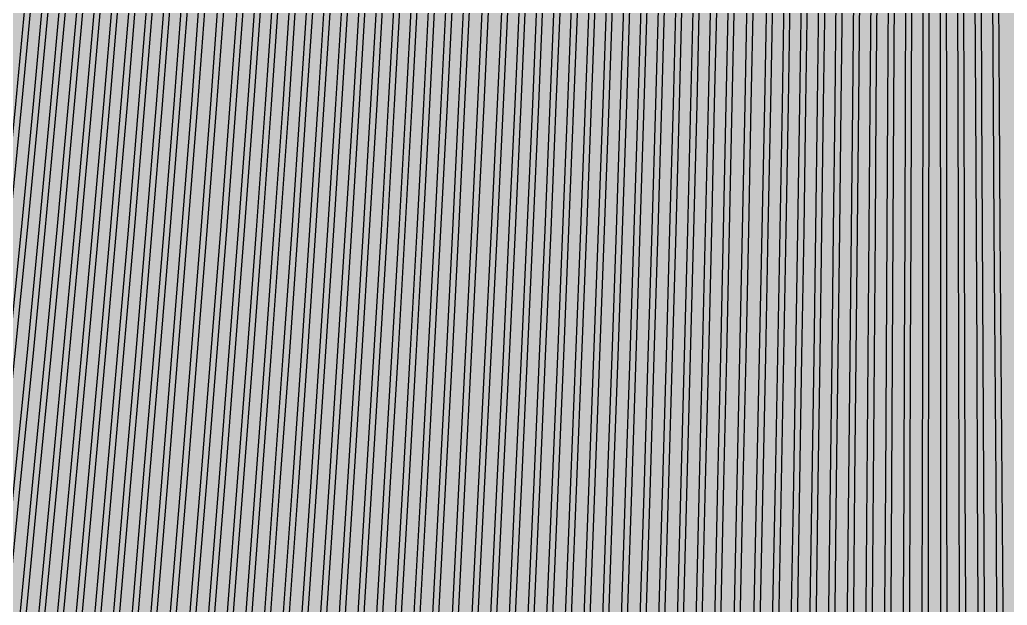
# Model space of a CAD drawing. Header units: metres. Extents: x -7231 to 10969, y -37556 to 1873.
# Drawn here: x 1346.5 to 1691.5, y -1810.8 to -1606.2 of the extents above; entities that cross this region are included whole.
import ezdxf

# ---------------------------------------------------------------- set-up
doc = ezdxf.new("R2010")
doc.units = ezdxf.units.M
doc.layers.add('Metal1', color=4, linetype='CONTINUOUS')
doc.layers.add('Polyimide', color=7, linetype='CONTINUOUS')

msp = doc.modelspace()

# ---------------------------------------------------------------- hatches: boundary and pattern name
at = {"layer": 'Polyimide'}
msp.add_hatch(color=7, dxfattribs=at).paths.add_polyline_path([(4065.69, -468), (4066.67, -501.99), (4068.51, -535.99), (4071.41, -569.99), (4075.54, -603.99), (4081.04, -637.99), (4088.01, -671.99), (4096.52, -705.98), (4106.62, -739.98), (4118.33, -773.98), (4131.63, -807.98), (4146.49, -841.98), (4162.87, -875.98), (4180.68, -909.97), (4199.83, -943.97), (4220.22, -977.97), (4241.73, -1011.97), (4264.21, -1045.97), (4287.52, -1079.96), (4311.51, -1113.96), (4336.01, -1147.96), (4360.86, -1181.96), (4385.88, -1215.96), (4410.89, -1249.96), (4435.74, -1283.95), (4460.24, -1317.95), (4484.23, -1351.95), (4507.54, -1385.95), (4530.02, -1419.95), (4551.53, -1453.94), (4571.92, -1487.94), (4591.07, -1521.94), (4608.88, -1555.94), (4625.26, -1589.94), (4640.12, -1623.94), (4653.42, -1657.93), (4665.13, -1691.93), (4675.23, -1725.93), (4683.74, -1759.93), (4690.71, -1793.93), (4696.21, -1827.93), (4700.34, -1861.92), (4703.24, -1895.92), (4705.08, -1929.92), (4706.06, -1963.92), (4706.44, -1997.92), (4706.5, -2031.91), (4706.5, -4793.02), (4709.95, -4838.39), (4720.22, -4882.71), (4737.08, -4924.98), (4760.13, -4964.2), (4788.85, -4999.49), (4822.58, -5030.03), (4860.53, -5055.12), (4901.85, -5074.18), (4901.85, -5074.18), (4970.68, -5105.23), (5034.7, -5145.26), (5092.76, -5193.54), (5143.8, -5249.19), (5186.89, -5311.2), (5221.24, -5378.44), (5246.23, -5449.69), (5261.41, -5523.66), (5266.5, -5599), (5261.41, -5674.34), (5246.23, -5748.31), (5221.24, -5819.56), (5186.89, -5886.8), (5143.8, -5948.81), (5092.76, -6004.46), (5034.7, -6052.74), (4970.68, -6092.77), (4901.85, -6123.82), (4860.53, -6142.88), (4822.58, -6167.97), (4788.85, -6198.51), (4760.13, -6233.8), (4737.08, -6273.02), (4720.22, -6315.29), (4709.95, -6359.61), (4706.5, -6404.98), (4706.5, -9221.52), (4709.95, -9266.88), (4720.22, -9311.21), (4737.08, -9353.47), (4760.13, -9392.7), (4788.85, -9427.98), (4822.58, -9458.52), (4860.53, -9483.61), (4901.85, -9502.67), (4970.68, -9533.72), (5034.7, -9573.75), (5092.76, -9622.03), (5143.8, -9677.68), (5186.89, -9739.69), (5221.24, -9806.94), (5246.23, -9878.19), (5261.41, -9952.16), (5266.5, -10027.49), (5261.41, -10102.83), (5246.23, -10176.8), (5221.24, -10248.05), (5186.89, -10315.3), (5143.8, -10377.31), (5092.76, -10432.96), (5034.7, -10481.24), (4970.68, -10521.27), (4901.85, -10552.32), (4860.53, -10571.38), (4822.58, -10596.46), (4788.85, -10627), (4760.13, -10662.29), (4737.08, -10701.52), (4720.22, -10743.78), (4709.95, -10788.1), (4706.5, -10833.47), (4706.5, -13650.01), (4709.95, -13695.38), (4720.22, -13739.7), (4737.08, -13781.96), (4760.13, -13821.19), (4788.85, -13856.48), (4822.58, -13887.02), (4860.53, -13912.11), (4901.85, -13931.17), (4970.68, -13962.22), (5034.7, -14002.25), (5092.76, -14050.53), (5143.8, -14106.18), (5186.89, -14168.19), (5221.24, -14235.43), (5246.23, -14306.68), (5261.41, -14380.65), (5266.5, -14455.99), (5261.41, -14531.33), (5246.23, -14605.29), (5221.24, -14676.55), (5186.89, -14743.79), (5143.8, -14805.8), (5092.76, -14861.45), (5034.7, -14909.73), (4970.68, -14949.76), (4901.85, -14980.81), (4860.53, -14999.87), (4822.58, -15024.96), (4788.85, -15055.5), (4760.13, -15090.79), (4737.08, -15130.01), (4720.22, -15172.27), (4709.95, -15216.6), (4706.5, -15261.97), (4706.5, -15455.99), (4720.95, -15750.04), (4764.14, -16041.26), (4835.68, -16326.84), (4934.86, -16604.04), (5060.74, -16870.18), (5212.09, -17122.7), (5387.47, -17359.17), (5585.18, -17577.31), (5803.32, -17775.02), (6039.79, -17950.4), (6292.31, -18101.75), (6558.45, -18227.63), (6835.65, -18326.81), (7121.23, -18398.34), (7412.45, -18441.54), (7706.5, -18455.99), (9969.01, -18455.99), (10047.42, -18459.84), (10125.08, -18471.36), (10201.23, -18490.44), (10275.15, -18516.89), (10346.12, -18550.45), (10413.46, -18590.81), (10476.52, -18637.58), (10534.69, -18690.3), (10587.41, -18748.47), (10634.18, -18811.53), (10674.54, -18878.87), (10708.11, -18949.84), (10734.56, -19023.76), (10753.63, -19099.92), (10765.15, -19177.58), (10769.01, -19255.99), (10769.01, -20895.8), (10730.24, -20951.41), (10694.6, -21009.08), (10662.21, -21068.63), (10633.17, -21129.89), (10607.55, -21192.66), (10585.45, -21256.74), (10566.93, -21321.96), (10552.05, -21388.09), (10540.84, -21454.95), (10533.35, -21522.33), (10529.6, -21590.02), (10529.6, -21657.81), (10533.35, -21725.5), (10540.84, -21792.87), (10552.05, -21859.73), (10566.93, -21925.87), (10585.45, -21991.08), (10607.55, -22055.17), (10633.17, -22117.94), (10662.21, -22179.19), (10694.6, -22238.74), (10730.24, -22296.41), (10769.01, -22352.03), (10769.01, -32454.24), (10728.74, -32510.49), (10691.72, -32568.92), (10658.05, -32629.35), (10627.85, -32691.58), (10601.2, -32755.42), (10578.21, -32820.67), (10558.93, -32887.1), (10543.44, -32954.52), (10531.77, -33022.71), (10523.97, -33091.44), (10520.07, -33160.51), (10520.07, -33229.69), (10523.97, -33298.75), (10531.77, -33367.49), (10543.44, -33435.67), (10558.93, -33503.09), (10578.21, -33569.53), (10601.2, -33634.77), (10627.85, -33698.61), (10658.05, -33760.85), (10691.72, -33821.28), (10728.74, -33879.71), (10769.01, -33935.96), (10769.01, -36556), (10765.15, -36634.41), (10753.63, -36712.07), (10734.56, -36788.23), (10708.11, -36862.15), (10674.54, -36933.12), (10634.18, -37000.46), (10587.41, -37063.51), (10534.69, -37121.69), (10476.52, -37174.41), (10413.46, -37221.18), (10346.12, -37261.54), (10275.15, -37295.1), (10201.23, -37321.55), (10125.08, -37340.63), (10047.42, -37352.15), (9969.01, -37356), (-6231.01, -37356), (-6309.42, -37352.15), (-6387.08, -37340.63), (-6463.23, -37321.55), (-6537.15, -37295.1), (-6608.12, -37261.54), (-6675.46, -37221.18), (-6738.52, -37174.41), (-6796.69, -37121.69), (-6849.41, -37063.51), (-6896.18, -37000.46), (-6936.54, -36933.12), (-6970.11, -36862.15), (-6996.56, -36788.23), (-7015.63, -36712.07), (-7027.15, -36634.41), (-7031.01, -36556), (-7031.01, -33936), (-6990.74, -33879.75), (-6953.7, -33821.31), (-6920.03, -33760.88), (-6889.82, -33698.64), (-6863.18, -33634.8), (-6840.18, -33569.55), (-6820.9, -33503.11), (-6805.4, -33435.69), (-6793.74, -33367.49), (-6785.94, -33298.75), (-6782.03, -33229.68), (-6782.03, -33160.5), (-6785.94, -33091.43), (-6793.74, -33022.69), (-6805.4, -32954.5), (-6820.9, -32887.07), (-6840.18, -32820.63), (-6863.18, -32755.39), (-6889.82, -32691.54), (-6920.03, -32629.3), (-6953.7, -32568.87), (-6990.74, -32510.43), (-7031.01, -32454.18), (-7031.01, -22364.83), (-6990.74, -22308.58), (-6953.7, -22250.14), (-6920.03, -22189.71), (-6889.82, -22127.47), (-6863.18, -22063.62), (-6840.18, -21998.38), (-6820.9, -21931.94), (-6805.4, -21864.51), (-6793.74, -21796.32), (-6785.94, -21727.58), (-6782.03, -21658.51), (-6782.03, -21589.33), (-6785.94, -21520.26), (-6793.74, -21451.52), (-6805.4, -21383.32), (-6820.9, -21315.9), (-6840.18, -21249.46), (-6863.18, -21184.21), (-6889.82, -21120.37), (-6920.03, -21058.13), (-6953.7, -20997.7), (-6990.74, -20939.26), (-7031.01, -20883.01), (-7031.01, -19255.99), (-7027.15, -19177.58), (-7015.63, -19099.92), (-6996.56, -19023.76), (-6970.11, -18949.84), (-6936.54, -18878.87), (-6896.18, -18811.53), (-6849.41, -18748.47), (-6796.69, -18690.3), (-6738.52, -18637.58), (-6675.46, -18590.81), (-6608.12, -18550.45), (-6537.15, -18516.89), (-6463.23, -18490.44), (-6387.08, -18471.36), (-6309.42, -18459.84), (-6231.01, -18455.99), (-3968.5, -18455.99), (-3674.45, -18441.54), (-3383.23, -18398.34), (-3097.65, -18326.81), (-2820.45, -18227.63), (-2554.31, -18101.75), (-2301.79, -17950.4), (-2065.32, -17775.02), (-1847.18, -17577.31), (-1649.47, -17359.17), (-1474.09, -17122.7), (-1322.74, -16870.18), (-1196.86, -16604.04), (-1097.68, -16326.84), (-1026.14, -16041.26), (-982.95, -15750.04), (-968.5, -15455.99), (-968.5, -15261.97), (-971.95, -15216.6), (-982.22, -15172.27), (-999.08, -15130.01), (-1022.13, -15090.79), (-1050.85, -15055.5), (-1084.58, -15024.96), (-1122.53, -14999.87), (-1163.85, -14980.81), (-1232.68, -14949.76), (-1296.7, -14909.73), (-1354.76, -14861.45), (-1405.8, -14805.8), (-1448.89, -14743.79), (-1483.24, -14676.55), (-1508.23, -14605.29), (-1523.41, -14531.33), (-1528.5, -14455.99), (-1523.41, -14380.65), (-1508.23, -14306.68), (-1483.24, -14235.43), (-1448.89, -14168.19), (-1405.8, -14106.18), (-1354.76, -14050.53), (-1296.7, -14002.25), (-1232.68, -13962.22), (-1163.85, -13931.17), (-1122.53, -13912.11), (-1084.58, -13887.02), (-1050.85, -13856.48), (-1022.13, -13821.19), (-999.08, -13781.96), (-982.22, -13739.7), (-971.95, -13695.38), (-968.5, -13650.01), (-968.5, -12309.64), (-971.95, -12264.27), (-982.22, -12219.94), (-999.08, -12177.68), (-1022.13, -12138.46), (-1050.85, -12103.17), (-1084.58, -12072.63), (-1122.53, -12047.54), (-1163.85, -12028.48), (-1232.68, -11997.43), (-1296.7, -11957.4), (-1354.76, -11909.12), (-1405.8, -11853.47), (-1448.89, -11791.46), (-1483.24, -11724.22), (-1508.23, -11652.96), (-1523.41, -11579), (-1528.5, -11503.66), (-1523.41, -11428.32), (-1508.23, -11354.35), (-1483.24, -11283.1), (-1448.89, -11215.86), (-1405.8, -11153.85), (-1354.76, -11098.2), (-1296.7, -11049.92), (-1232.68, -11009.89), (-1163.85, -10978.84), (-1122.53, -10959.78), (-1084.58, -10934.69), (-1050.85, -10904.15), (-1022.13, -10868.86), (-999.08, -10829.63), (-982.22, -10787.37), (-971.95, -10743.05), (-968.5, -10697.68), (-968.5, -9357.31), (-971.95, -9311.94), (-982.22, -9267.62), (-999.08, -9225.35), (-1022.13, -9186.13), (-1050.85, -9150.84), (-1084.58, -9120.3), (-1122.53, -9095.21), (-1163.85, -9076.15), (-1163.85, -9076.15), (-1232.68, -9045.1), (-1296.7, -9005.07), (-1354.76, -8956.79), (-1405.8, -8901.14), (-1448.89, -8839.13), (-1483.24, -8771.89), (-1508.23, -8700.64), (-1523.41, -8626.67), (-1528.5, -8551.33), (-1523.41, -8475.99), (-1508.23, -8402.02), (-1483.24, -8330.77), (-1448.89, -8263.53), (-1405.8, -8201.52), (-1354.76, -8145.87), (-1296.7, -8097.59), (-1232.68, -8057.56), (-1163.85, -8026.51), (-1163.85, -8026.51), (-1122.53, -8007.45), (-1084.58, -7982.36), (-1050.85, -7951.82), (-1022.13, -7916.53), (-999.08, -7877.31), (-982.22, -7835.04), (-971.95, -7790.72), (-968.5, -7745.35), (-968.5, -6404.98), (-971.95, -6359.61), (-982.22, -6315.29), (-999.08, -6273.02), (-1022.13, -6233.8), (-1050.85, -6198.51), (-1084.58, -6167.97), (-1122.53, -6142.88), (-1163.85, -6123.82), (-1163.85, -6123.82), (-1232.68, -6092.77), (-1296.7, -6052.74), (-1354.76, -6004.46), (-1405.8, -5948.81), (-1448.89, -5886.8), (-1483.24, -5819.56), (-1508.23, -5748.31), (-1523.41, -5674.34), (-1528.5, -5599), (-1523.41, -5523.66), (-1508.23, -5449.69), (-1483.24, -5378.44), (-1448.89, -5311.2), (-1405.8, -5249.19), (-1354.76, -5193.54), (-1296.7, -5145.26), (-1232.68, -5105.23), (-1163.85, -5074.18), (-1163.85, -5074.18), (-1122.53, -5055.12), (-1084.58, -5030.03), (-1050.85, -4999.49), (-1022.13, -4964.2), (-999.08, -4924.98), (-982.22, -4882.71), (-971.95, -4838.39), (-968.5, -4793.02), (-968.5, -2031.91), (-968.44, -1997.92), (-968.06, -1963.92), (-967.05, -1929.92), (-965.18, -1895.92), (-962.22, -1861.92), (-958.01, -1827.93), (-952.41, -1793.93), (-945.31, -1759.93), (-936.64, -1725.93), (-926.35, -1691.93), (-914.43, -1657.93), (-900.88, -1623.94), (-885.74, -1589.94), (-869.05, -1555.94), (-850.91, -1521.94), (-831.4, -1487.94), (-810.63, -1453.94), (-788.72, -1419.95), (-765.82, -1385.95), (-742.07, -1351.95), (-717.63, -1317.95), (-692.67, -1283.95), (-667.36, -1249.96), (-641.88, -1215.96), (-616.39, -1181.96), (-591.08, -1147.96), (-566.12, -1113.96), (-541.68, -1079.96), (-517.93, -1045.97), (-495.03, -1011.97), (-473.12, -977.97), (-452.35, -943.97), (-432.84, -909.97), (-414.7, -875.98), (-398.01, -841.98), (-382.87, -807.98), (-369.32, -773.98), (-357.4, -739.98), (-347.11, -705.98), (-338.44, -671.99), (-331.34, -637.99), (-325.74, -603.99), (-321.53, -569.99), (-318.57, -535.99), (-316.7, -501.99), (-315.69, -468), (-315.31, -434), (-315.25, -400), (-315.25, 401), (-315.25, 451), (-315.25, 1644), (-270.25, 1644), (-270.03, 1637.13), (-269.35, 1630.29), (-268.23, 1623.52), (-266.67, 1616.82), (-264.68, 1610.25), (-262.26, 1603.82), (-259.42, 1597.56), (-256.18, 1591.5), (-252.55, 1585.67), (-248.55, 1580.08), (-244.19, 1574.77), (-239.5, 1569.75), (-234.48, 1565.06), (-229.17, 1560.7), (-223.58, 1556.7), (-217.75, 1553.07), (-211.69, 1549.83), (-205.43, 1546.99), (-199, 1544.57), (-192.43, 1542.58), (-185.73, 1541.02), (-178.96, 1539.9), (-172.12, 1539.22), (-165.25, 1539), (-158.38, 1539.22), (-151.54, 1539.9), (-144.77, 1541.02), (-138.07, 1542.58), (-131.5, 1544.57), (-125.07, 1546.99), (-118.81, 1549.83), (-112.75, 1553.07), (-106.92, 1556.7), (-101.33, 1560.7), (-96.02, 1565.06), (-91, 1569.75), (-86.31, 1574.77), (-81.95, 1580.08), (-77.95, 1585.67), (-74.32, 1591.5), (-71.08, 1597.56), (-68.24, 1603.82), (-65.82, 1610.25), (-63.83, 1616.82), (-62.27, 1623.52), (-61.15, 1630.29), (-60.47, 1637.13), (-60.25, 1644), (1853, 1644), (1853, 1573), (3815.25, 1573), (3815.46, 1579.54), (3816.11, 1586.05), (3817.17, 1592.51), (3818.66, 1598.88), (3820.56, 1605.14), (3822.86, 1611.27), (3825.56, 1617.23), (3828.65, 1623), (3832.1, 1628.56), (3835.91, 1633.88), (3840.07, 1638.93), (3844.54, 1643.71), (3849.32, 1648.18), (3854.37, 1652.34), (3859.69, 1656.15), (3865.25, 1659.6), (3871.02, 1662.69), (3876.98, 1665.39), (3883.11, 1667.69), (3889.37, 1669.59), (3895.74, 1671.08), (3902.2, 1672.14), (3908.71, 1672.79), (3915.25, 1673), (3921.79, 1672.79), (3928.3, 1672.14), (3934.76, 1671.08), (3941.13, 1669.59), (3947.39, 1667.69), (3953.52, 1665.39), (3959.48, 1662.69), (3965.25, 1659.6), (3970.81, 1656.15), (3976.13, 1652.34), (3981.18, 1648.18), (3985.96, 1643.71), (3990.43, 1638.93), (3994.59, 1633.88), (3998.4, 1628.56), (4001.85, 1623), (4004.94, 1617.23), (4007.64, 1611.27), (4009.94, 1605.14), (4011.84, 1598.88), (4013.33, 1592.51), (4014.39, 1586.05), (4015.04, 1579.54), (4015.25, 1573), (4065.25, 1573), (4065.25, 451), (4065.25, 401), (4065.25, -400), (4065.31, -434), (4065.69, -468)])

# ---------------------------------------------------------------- linework, layer by layer
at = {"layer": 'Metal1'}
for points in [[(1304.5, -16631.91), (1304.5, -2031.86), (1309.06, -1987.79), (1313.61, -1943.77), (1318.17, -1899.75), (1322.72, -1855.74), (1327.28, -1811.72), (1331.83, -1767.7), (1336.37, -1723.68), (1340.81, -1679.66), (1345.11, -1635.65), (1349.28, -1591.63), (1353.32, -1547.62), (1357.23, -1503.6), (1361.01, -1459.58), (1364.67, -1415.57), (1368.2, -1371.55)], [(1370.2, -1371.71), (1366.66, -1415.73), (1363, -1459.75), (1359.22, -1503.77), (1355.31, -1547.79), (1351.27, -1591.82), (1347.1, -1635.84), (1342.8, -1679.86), (1338.36, -1723.88), (1333.82, -1767.9), (1329.27, -1811.92), (1324.71, -1855.94), (1320.16, -1899.96), (1315.6, -1943.98), (1311.05, -1988), (1306.5, -2031.97), (1306.5, -16631.91)], [(1311.5, -16631.91), (1311.5, -2031.86), (1315.96, -1987.79), (1320.42, -1943.78), (1324.88, -1899.76), (1329.34, -1855.74), (1333.8, -1811.72), (1338.25, -1767.7), (1342.7, -1723.68), (1347.05, -1679.67), (1351.26, -1635.65), (1355.34, -1591.63), (1359.29, -1547.62), (1363.12, -1503.6), (1366.82, -1459.58), (1370.4, -1415.57), (1373.86, -1371.55)], [(1375.85, -1371.71), (1372.39, -1415.73), (1368.81, -1459.75), (1365.11, -1503.77), (1361.28, -1547.79), (1357.33, -1591.82), (1353.25, -1635.84), (1349.04, -1679.86), (1344.69, -1723.88), (1340.24, -1767.9), (1335.79, -1811.92), (1331.33, -1855.94), (1326.87, -1899.96), (1322.41, -1943.98), (1317.95, -1988), (1313.5, -2031.97), (1313.5, -16631.91)], [(1318.5, -16631.91), (1318.5, -2031.87), (1322.87, -1987.8), (1327.23, -1943.78), (1331.59, -1899.76), (1335.95, -1855.74), (1340.32, -1811.72), (1344.68, -1767.7), (1349.03, -1723.68), (1353.28, -1679.67), (1357.4, -1635.65), (1361.39, -1591.64), (1365.26, -1547.62), (1369.01, -1503.6), (1372.63, -1459.59), (1376.13, -1415.57), (1379.52, -1371.55)], [(1381.51, -1371.7), (1378.13, -1415.73), (1374.62, -1459.75), (1371, -1503.77), (1367.26, -1547.79), (1363.39, -1591.81), (1359.39, -1635.83), (1355.27, -1679.86), (1351.02, -1723.88), (1346.67, -1767.9), (1342.31, -1811.92), (1337.94, -1855.94), (1333.58, -1899.96), (1329.22, -1943.98), (1324.86, -1987.99), (1320.5, -2031.96), (1320.5, -16631.91)], [(1325.5, -16631.91), (1325.5, -2031.87), (1329.77, -1987.8), (1334.04, -1943.78), (1338.3, -1899.76), (1342.57, -1855.74), (1346.84, -1811.72), (1351.1, -1767.7), (1355.36, -1723.69), (1359.52, -1679.67), (1363.55, -1635.65), (1367.45, -1591.64), (1371.24, -1547.62), (1374.9, -1503.6), (1378.44, -1459.59), (1381.87, -1415.57), (1385.18, -1371.56)], [(1387.17, -1371.7), (1383.86, -1415.72), (1380.44, -1459.75), (1376.89, -1503.77), (1373.23, -1547.79), (1369.44, -1591.81), (1365.54, -1635.83), (1361.51, -1679.85), (1357.35, -1723.88), (1353.09, -1767.9), (1348.83, -1811.92), (1344.56, -1855.93), (1340.29, -1899.95), (1336.03, -1943.97), (1331.76, -1987.99), (1327.5, -2031.96), (1327.5, -16631.91)], [(1332.5, -16631.91), (1332.5, -2031.87), (1336.68, -1987.8), (1340.85, -1943.78), (1345.02, -1899.76), (1349.19, -1855.74), (1353.36, -1811.73), (1357.53, -1767.71), (1361.69, -1723.69), (1365.75, -1679.67), (1369.69, -1635.66), (1373.51, -1591.64), (1377.21, -1547.62), (1380.79, -1503.61), (1384.25, -1459.59), (1387.6, -1415.57), (1390.84, -1371.56)], [(1392.83, -1371.7), (1389.6, -1415.72), (1386.25, -1459.74), (1382.78, -1503.77), (1379.2, -1547.79), (1375.5, -1591.81), (1371.68, -1635.83), (1367.74, -1679.85), (1363.68, -1723.87), (1359.52, -1767.89), (1355.35, -1811.91), (1351.18, -1855.93), (1347.01, -1899.95), (1342.84, -1943.97), (1338.67, -1987.99), (1334.5, -2031.96), (1334.5, -16631.91)], [(1339.5, -16631.91), (1339.5, -2031.87), (1343.58, -1987.8), (1347.65, -1943.78), (1351.73, -1899.77), (1355.8, -1855.75), (1359.88, -1811.73), (1363.95, -1767.71), (1368.02, -1723.69), (1371.99, -1679.67), (1375.84, -1635.66), (1379.57, -1591.64), (1383.18, -1547.62), (1386.68, -1503.61), (1390.06, -1459.59), (1393.33, -1415.58), (1396.5, -1371.56)], [(1398.49, -1371.7), (1395.33, -1415.72), (1392.06, -1459.74), (1388.67, -1503.76), (1385.17, -1547.79), (1381.56, -1591.81), (1377.83, -1635.83), (1373.98, -1679.85), (1370.01, -1723.87), (1365.94, -1767.89), (1361.87, -1811.91), (1357.79, -1855.93), (1353.72, -1899.95), (1349.65, -1943.97), (1345.57, -1987.99), (1341.5, -2031.96), (1341.5, -16631.91)], [(1346.5, -16631.91), (1346.5, -2031.87), (1350.48, -1987.81), (1354.46, -1943.79), (1358.44, -1899.77), (1362.42, -1855.75), (1366.4, -1811.73), (1370.38, -1767.71), (1374.35, -1723.69), (1378.22, -1679.68), (1381.98, -1635.66), (1385.62, -1591.64), (1389.15, -1547.63), (1392.57, -1503.61), (1395.87, -1459.59), (1399.07, -1415.58), (1402.15, -1371.56)], [(1404.15, -1371.7), (1401.06, -1415.72), (1397.87, -1459.74), (1394.56, -1503.76), (1391.15, -1547.78), (1387.62, -1591.81), (1383.97, -1635.83), (1380.22, -1679.85), (1376.34, -1723.87), (1372.37, -1767.89), (1368.39, -1811.91), (1364.41, -1855.93), (1360.43, -1899.95), (1356.45, -1943.97), (1352.47, -1987.99), (1348.5, -2031.96), (1348.5, -16631.91)], [(1353.5, -16631.91), (1353.5, -2031.87), (1357.39, -1987.81), (1361.27, -1943.79), (1365.15, -1899.77), (1369.04, -1855.75), (1372.92, -1811.73), (1376.8, -1767.71), (1380.68, -1723.69), (1384.46, -1679.68), (1388.13, -1635.66), (1391.68, -1591.64), (1395.12, -1547.63), (1398.46, -1503.61), (1401.68, -1459.6), (1404.8, -1415.58), (1407.81, -1371.56)], [(1409.81, -1371.7), (1406.8, -1415.72), (1403.68, -1459.74), (1400.45, -1503.76), (1397.12, -1547.78), (1393.67, -1591.8), (1390.12, -1635.82), (1386.45, -1679.85), (1382.67, -1723.87), (1378.79, -1767.89), (1374.91, -1811.91), (1371.03, -1855.93), (1367.14, -1899.95), (1363.26, -1943.96), (1359.38, -1987.98), (1355.5, -2031.96), (1355.5, -16631.91)], [(1360.5, -16631.91), (1360.5, -2031.87), (1364.29, -1987.81), (1368.08, -1943.79), (1371.86, -1899.77), (1375.65, -1855.75), (1379.44, -1811.73), (1383.23, -1767.71), (1387.01, -1723.7), (1390.69, -1679.68), (1394.27, -1635.66), (1397.74, -1591.65), (1401.1, -1547.63), (1404.35, -1503.61), (1407.49, -1459.6), (1410.53, -1415.58), (1413.47, -1371.56)], [(1415.47, -1371.69), (1412.53, -1415.72), (1409.49, -1459.74), (1406.34, -1503.76), (1403.09, -1547.78), (1399.73, -1591.8), (1396.26, -1635.82), (1392.69, -1679.84), (1389, -1723.87), (1385.22, -1767.89), (1381.43, -1811.91), (1377.64, -1855.92), (1373.86, -1899.94), (1370.07, -1943.96), (1366.28, -1987.98), (1362.5, -2031.96), (1362.5, -16631.91)], [(1367.5, -16631.91), (1367.5, -2031.87), (1371.19, -1987.81), (1374.89, -1943.79), (1378.58, -1899.77), (1382.27, -1855.75), (1385.96, -1811.74), (1389.65, -1767.72), (1393.33, -1723.7), (1396.93, -1679.68), (1400.42, -1635.67), (1403.8, -1591.65), (1407.07, -1547.63), (1410.24, -1503.62), (1413.3, -1459.6), (1416.27, -1415.58), (1419.13, -1371.57)], [(1421.13, -1371.69), (1418.26, -1415.71), (1415.3, -1459.74), (1412.23, -1503.76), (1409.06, -1547.78), (1405.79, -1591.8), (1402.41, -1635.82), (1398.92, -1679.84), (1395.33, -1723.86), (1391.64, -1767.88), (1387.95, -1811.9), (1384.26, -1855.92), (1380.57, -1899.94), (1376.88, -1943.96), (1373.19, -1987.98), (1369.5, -2031.96), (1369.5, -16631.91)], [(1374.5, -16631.91), (1374.5, -2031.87), (1378.1, -1987.81), (1381.69, -1943.8), (1385.29, -1899.78), (1388.88, -1855.76), (1392.48, -1811.74), (1396.08, -1767.72), (1399.66, -1723.7), (1403.17, -1679.68), (1406.56, -1635.67), (1409.85, -1591.65), (1413.04, -1547.63), (1416.13, -1503.62), (1419.11, -1459.6), (1422, -1415.58), (1424.79, -1371.57)], [(1426.79, -1371.69), (1424, -1415.71), (1421.11, -1459.73), (1418.12, -1503.75), (1415.04, -1547.78), (1411.85, -1591.8), (1408.56, -1635.82), (1405.16, -1679.84), (1401.66, -1723.86), (1398.07, -1767.88), (1394.47, -1811.9), (1390.88, -1855.92), (1387.28, -1899.94), (1383.69, -1943.96), (1380.09, -1987.98), (1376.5, -2031.96), (1376.5, -16631.91)], [(1381.5, -16631.91), (1381.5, -2031.87), (1385.06, -1987.82), (1388.62, -1943.8), (1392.17, -1899.78), (1395.73, -1855.76), (1399.29, -1811.74), (1402.85, -1767.72), (1406.39, -1723.7), (1409.86, -1679.68), (1413.22, -1635.67), (1416.48, -1591.65), (1419.63, -1547.63), (1422.68, -1503.62), (1425.64, -1459.6), (1428.49, -1415.58), (1431.25, -1371.57)], [(1433.25, -1371.69), (1430.49, -1415.71), (1427.63, -1459.73), (1424.68, -1503.75), (1421.62, -1547.78), (1418.47, -1591.8), (1415.21, -1635.82), (1411.85, -1679.84), (1408.39, -1723.86), (1404.84, -1767.88), (1401.28, -1811.9), (1397.72, -1855.92), (1394.17, -1899.94), (1390.61, -1943.96), (1387.05, -1987.98), (1383.5, -2031.96), (1383.5, -16631.91)], [(1388.5, -16631.91), (1388.5, -2031.87), (1392.04, -1987.82), (1395.58, -1943.8), (1399.12, -1899.78), (1402.65, -1855.76), (1406.19, -1811.74), (1409.73, -1767.72), (1413.26, -1723.7), (1416.71, -1679.69), (1420.05, -1635.67), (1423.29, -1591.65), (1426.42, -1547.64), (1429.46, -1503.62), (1432.4, -1459.6), (1435.24, -1415.58), (1437.99, -1371.57)], [(1439.98, -1371.69), (1437.24, -1415.71), (1434.4, -1459.73), (1431.46, -1503.75), (1428.42, -1547.78), (1425.28, -1591.8), (1422.04, -1635.82), (1418.7, -1679.84), (1415.25, -1723.86), (1411.72, -1767.88), (1408.19, -1811.9), (1404.65, -1855.92), (1401.11, -1899.94), (1397.57, -1943.96), (1394.03, -1987.98), (1390.5, -2031.95), (1390.5, -16631.91)], [(1395.5, -16631.91), (1395.5, -2031.88), (1398.94, -1987.82), (1402.39, -1943.8), (1405.83, -1899.78), (1409.27, -1855.76), (1412.71, -1811.74), (1416.15, -1767.72), (1419.59, -1723.7), (1422.94, -1679.69), (1426.19, -1635.67), (1429.34, -1591.65), (1432.4, -1547.64), (1435.35, -1503.62), (1438.21, -1459.6), (1440.97, -1415.59), (1443.64, -1371.57)], [(1445.64, -1371.69), (1442.97, -1415.71), (1440.21, -1459.73), (1437.35, -1503.75), (1434.39, -1547.77), (1431.34, -1591.79), (1428.19, -1635.82), (1424.94, -1679.84), (1421.58, -1723.86), (1418.15, -1767.88), (1414.71, -1811.9), (1411.26, -1855.92), (1407.82, -1899.94), (1404.38, -1943.95), (1400.94, -1987.97), (1397.5, -2031.95), (1397.5, -16631.91)], [(1402.5, -16631.91), (1402.5, -2031.88), (1405.85, -1987.82), (1409.19, -1943.8), (1412.54, -1899.78), (1415.89, -1855.76), (1419.23, -1811.74), (1422.58, -1767.72), (1425.92, -1723.71), (1429.18, -1679.69), (1432.34, -1635.67), (1435.4, -1591.66), (1438.37, -1547.64), (1441.24, -1503.62), (1444.02, -1459.6), (1446.71, -1415.59), (1449.3, -1371.57)], [(1451.3, -1371.69), (1448.7, -1415.71), (1446.02, -1459.73), (1443.24, -1503.75), (1440.36, -1547.77), (1437.4, -1591.79), (1434.33, -1635.81), (1431.17, -1679.83), (1427.91, -1723.86), (1424.57, -1767.88), (1421.23, -1811.9), (1417.88, -1855.91), (1414.54, -1899.93), (1411.19, -1943.95), (1407.84, -1987.97), (1404.5, -2031.95), (1404.5, -16631.91)], [(1409.5, -16631.91), (1409.5, -2031.88), (1412.75, -1987.82), (1416, -1943.8), (1419.25, -1899.78), (1422.5, -1855.76), (1425.75, -1811.75), (1429, -1767.73), (1432.25, -1723.71), (1435.41, -1679.69), (1438.48, -1635.67), (1441.46, -1591.66), (1444.34, -1547.64), (1447.13, -1503.62), (1449.83, -1459.61), (1452.44, -1415.59), (1454.96, -1371.57)], [(1456.96, -1371.69), (1454.44, -1415.71), (1451.83, -1459.73), (1449.13, -1503.75), (1446.34, -1547.77), (1443.45, -1591.79), (1440.48, -1635.81), (1437.41, -1679.83), (1434.24, -1723.85), (1431, -1767.87), (1427.75, -1811.89), (1424.5, -1855.91), (1421.25, -1899.93), (1418, -1943.95), (1414.75, -1987.97), (1411.5, -2031.95), (1411.5, -16631.91)], [(1416.5, -16631.91), (1416.5, -2031.88), (1419.66, -1987.82), (1422.81, -1943.81), (1425.97, -1899.79), (1429.12, -1855.77), (1432.27, -1811.75), (1435.43, -1767.73), (1438.58, -1723.71), (1441.65, -1679.69), (1444.63, -1635.68), (1447.52, -1591.66), (1450.31, -1547.64), (1453.02, -1503.63), (1455.64, -1459.61), (1458.17, -1415.59), (1460.62, -1371.57)], [(1462.62, -1371.68), (1460.17, -1415.7), (1457.64, -1459.73), (1455.02, -1503.75), (1452.31, -1547.77), (1449.51, -1591.79), (1446.62, -1635.81), (1443.64, -1679.83), (1440.57, -1723.85), (1437.42, -1767.87), (1434.27, -1811.89), (1431.11, -1855.91), (1427.96, -1899.93), (1424.81, -1943.95), (1421.65, -1987.97), (1418.5, -2031.95), (1418.5, -16631.91)], [(1423.5, -16631.91), (1423.5, -2031.88), (1426.56, -1987.83), (1429.62, -1943.81), (1432.68, -1899.79), (1435.74, -1855.77), (1438.79, -1811.75), (1441.85, -1767.73), (1444.91, -1723.71), (1447.88, -1679.7), (1450.77, -1635.68), (1453.57, -1591.66), (1456.28, -1547.64), (1458.91, -1503.63), (1461.45, -1459.61), (1463.91, -1415.59), (1466.28, -1371.58)], [(1468.28, -1371.68), (1465.9, -1415.7), (1463.45, -1459.72), (1460.91, -1503.74), (1458.28, -1547.77), (1455.57, -1591.79), (1452.77, -1635.81), (1449.88, -1679.83), (1446.9, -1723.85), (1443.85, -1767.87), (1440.79, -1811.89), (1437.73, -1855.91), (1434.67, -1899.93), (1431.61, -1943.95), (1428.56, -1987.96), (1425.5, -2031.95), (1425.5, -16631.91)], [(1430.5, -16631.91), (1430.5, -2031.88), (1433.46, -1987.83), (1436.43, -1943.81), (1439.39, -1899.79), (1442.35, -1855.77), (1445.32, -1811.75), (1448.28, -1767.73), (1451.23, -1723.72), (1454.12, -1679.7), (1456.92, -1635.68), (1459.63, -1591.66), (1462.26, -1547.65), (1464.8, -1503.63), (1467.26, -1459.61), (1469.64, -1415.59), (1471.94, -1371.58)], [(1473.94, -1371.68), (1471.64, -1415.7), (1469.26, -1459.72), (1466.8, -1503.74), (1464.25, -1547.76), (1461.63, -1591.78), (1458.91, -1635.81), (1456.12, -1679.83), (1453.23, -1723.85), (1450.27, -1767.87), (1447.31, -1811.89), (1444.35, -1855.91), (1441.39, -1899.92), (1438.42, -1943.94), (1435.46, -1987.96), (1432.5, -2031.95), (1432.5, -16631.91)], [(1437.5, -16631.91), (1437.5, -2031.88), (1440.37, -1987.83), (1443.24, -1943.81), (1446.1, -1899.79), (1448.97, -1855.77), (1451.84, -1811.75), (1454.7, -1767.74), (1457.56, -1723.72), (1460.36, -1679.7), (1463.06, -1635.68), (1465.69, -1591.67), (1468.23, -1547.65), (1470.69, -1503.63), (1473.07, -1459.61), (1475.37, -1415.6), (1477.6, -1371.58)], [(1479.6, -1371.68), (1477.37, -1415.7), (1475.07, -1459.72), (1472.69, -1503.74), (1470.23, -1547.76), (1467.68, -1591.78), (1465.06, -1635.8), (1462.35, -1679.82), (1459.56, -1723.85), (1456.7, -1767.87), (1453.83, -1811.88), (1450.96, -1855.9), (1448.1, -1899.92), (1445.23, -1943.94), (1442.36, -1987.96), (1439.5, -2031.95), (1439.5, -16631.91)], [(1444.5, -16631.91), (1444.5, -2031.88), (1447.27, -1987.83), (1450.04, -1943.81), (1452.81, -1899.79), (1455.59, -1855.78), (1458.36, -1811.76), (1461.13, -1767.74), (1463.89, -1723.72), (1466.59, -1679.7), (1469.21, -1635.68), (1471.74, -1591.67), (1474.2, -1547.65), (1476.58, -1503.63), (1478.88, -1459.62), (1481.11, -1415.6), (1483.26, -1371.58)], [(1485.25, -1371.68), (1483.1, -1415.7), (1480.88, -1459.72), (1478.58, -1503.74), (1476.2, -1547.76), (1473.74, -1591.78), (1471.2, -1635.8), (1468.59, -1679.82), (1465.89, -1723.84), (1463.12, -1767.86), (1460.35, -1811.88), (1457.58, -1855.9), (1454.81, -1899.92), (1452.04, -1943.94), (1449.27, -1987.96), (1446.5, -2031.95), (1446.5, -16631.91)], [(1451.5, -16631.91), (1451.5, -2031.88), (1454.18, -1987.83), (1456.85, -1943.82), (1459.53, -1899.8), (1462.2, -1855.78), (1464.88, -1811.76), (1467.55, -1767.74), (1470.22, -1723.72), (1472.83, -1679.7), (1475.35, -1635.69), (1477.8, -1591.67), (1480.17, -1547.65), (1482.47, -1503.63), (1484.69, -1459.62), (1486.84, -1415.6), (1488.92, -1371.58)], [(1490.91, -1371.68), (1488.84, -1415.7), (1486.69, -1459.72), (1484.47, -1503.74), (1482.17, -1547.76), (1479.8, -1591.78), (1477.35, -1635.8), (1474.82, -1679.82), (1472.22, -1723.84), (1469.55, -1767.86), (1466.87, -1811.88), (1464.2, -1855.9), (1461.52, -1899.92), (1458.85, -1943.94), (1456.17, -1987.96), (1453.5, -2031.95), (1453.5, -16631.91)], [(1458.5, -16631.91), (1458.5, -2031.89), (1461.08, -1987.84), (1463.66, -1943.82), (1466.24, -1899.8), (1468.82, -1855.78), (1471.4, -1811.76), (1473.98, -1767.74), (1476.55, -1723.72), (1479.06, -1679.71), (1481.5, -1635.69), (1483.86, -1591.67), (1486.15, -1547.65), (1488.36, -1503.64), (1490.5, -1459.62), (1492.57, -1415.6), (1494.57, -1371.58)], [(1496.57, -1371.67), (1494.57, -1415.69), (1492.5, -1459.71), (1490.36, -1503.74), (1488.14, -1547.76), (1485.86, -1591.78), (1483.49, -1635.8), (1481.06, -1679.82), (1478.55, -1723.84), (1475.97, -1767.86), (1473.39, -1811.88), (1470.81, -1855.9), (1468.24, -1899.92), (1465.66, -1943.94), (1463.08, -1987.95), (1460.5, -2031.94), (1460.5, -16631.91)], [(1465.5, -16631.91), (1465.5, -2031.89), (1467.98, -1987.84), (1470.47, -1943.82), (1472.95, -1899.8), (1475.43, -1855.78), (1477.92, -1811.76), (1480.4, -1767.74), (1482.88, -1723.73), (1485.3, -1679.71), (1487.64, -1635.69), (1489.92, -1591.67), (1492.12, -1547.66), (1494.25, -1503.64), (1496.31, -1459.62), (1498.31, -1415.6), (1500.23, -1371.59)], [(1502.23, -1371.67), (1500.3, -1415.69), (1498.31, -1459.71), (1496.25, -1503.73), (1494.12, -1547.75), (1491.91, -1591.77), (1489.64, -1635.8), (1487.29, -1679.82), (1484.88, -1723.84), (1482.4, -1767.86), (1479.91, -1811.88), (1477.43, -1855.89), (1474.95, -1899.91), (1472.46, -1943.93), (1469.98, -1987.95), (1467.5, -2031.94), (1467.5, -16631.91)], [(1472.5, -16631.91), (1472.5, -2031.89), (1474.89, -1987.84), (1477.28, -1943.82), (1479.66, -1899.8), (1482.05, -1855.78), (1484.44, -1811.77), (1486.83, -1767.75), (1489.21, -1723.73), (1491.53, -1679.71), (1493.79, -1635.69), (1495.97, -1591.68), (1498.09, -1547.66), (1500.14, -1503.64), (1502.12, -1459.62), (1504.04, -1415.61), (1505.89, -1371.59)], [(1507.89, -1371.67), (1506.04, -1415.69), (1504.12, -1459.71), (1502.14, -1503.73), (1500.09, -1547.75), (1497.97, -1591.77), (1495.79, -1635.79), (1493.53, -1679.81), (1491.2, -1723.83), (1488.82, -1767.85), (1486.44, -1811.87), (1484.05, -1855.89), (1481.66, -1899.91), (1479.27, -1943.93), (1476.89, -1987.95), (1474.5, -2031.94), (1474.5, -16631.91)], [(1479.5, -16631.91), (1479.5, -2031.89), (1481.79, -1987.84), (1484.08, -1943.82), (1486.38, -1899.81), (1488.67, -1855.79), (1490.96, -1811.77), (1493.25, -1767.75), (1495.54, -1723.73), (1497.77, -1679.71), (1499.93, -1635.69), (1502.03, -1591.68), (1504.06, -1547.66), (1506.03, -1503.64), (1507.93, -1459.62), (1509.77, -1415.61), (1511.55, -1371.59)], [(1513.55, -1371.67), (1511.77, -1415.69), (1509.93, -1459.71), (1508.03, -1503.73), (1506.06, -1547.75), (1504.03, -1591.77), (1501.93, -1635.79), (1499.77, -1679.81), (1497.53, -1723.83), (1495.25, -1767.85), (1492.96, -1811.87), (1490.66, -1855.89), (1488.37, -1899.91), (1486.08, -1943.93), (1483.79, -1987.95), (1481.5, -2031.94), (1481.5, -16631.91)], [(1486.5, -16631.91), (1486.5, -2031.89), (1488.75, -1987.84), (1491.01, -1943.83), (1493.26, -1899.81), (1495.51, -1855.79), (1497.77, -1811.77), (1500.02, -1767.75), (1502.27, -1723.73), (1504.46, -1679.71), (1506.59, -1635.7), (1508.65, -1591.68), (1510.65, -1547.66), (1512.59, -1503.64), (1514.46, -1459.63), (1516.27, -1415.61), (1518.01, -1371.59)], [(1520.01, -1371.67), (1518.26, -1415.69), (1516.46, -1459.71), (1514.58, -1503.73), (1512.65, -1547.75), (1510.65, -1591.77), (1508.59, -1635.79), (1506.46, -1679.81), (1504.27, -1723.83), (1502.02, -1767.85), (1499.76, -1811.87), (1497.51, -1855.89), (1495.26, -1899.91), (1493, -1943.93), (1490.75, -1987.95), (1488.5, -2031.94), (1488.5, -16631.91)], [(1493.5, -16631.91), (1493.5, -2031.89), (1495.74, -1987.84), (1497.97, -1943.83), (1500.2, -1899.81), (1502.44, -1855.79), (1504.67, -1811.77), (1506.9, -1767.75), (1509.13, -1723.73), (1511.31, -1679.71), (1513.42, -1635.7), (1515.46, -1591.68), (1517.45, -1547.66), (1519.36, -1503.64), (1521.22, -1459.63), (1523.01, -1415.61), (1524.75, -1371.59)], [(1526.75, -1371.67), (1525.01, -1415.69), (1523.22, -1459.71), (1521.36, -1503.73), (1519.44, -1547.75), (1517.46, -1591.77), (1515.42, -1635.79), (1513.31, -1679.81), (1511.13, -1723.83), (1508.9, -1767.85), (1506.67, -1811.87), (1504.43, -1855.89), (1502.2, -1899.91), (1499.97, -1943.93), (1497.73, -1987.95), (1495.5, -2031.94), (1495.5, -16631.91)], [(1500.5, -16631.91), (1500.5, -2031.89), (1502.64, -1987.85), (1504.78, -1943.83), (1506.92, -1899.81), (1509.05, -1855.79), (1511.19, -1811.77), (1513.33, -1767.75), (1515.46, -1723.73), (1517.55, -1679.72), (1519.57, -1635.7), (1521.52, -1591.68), (1523.42, -1547.66), (1525.25, -1503.65), (1527.03, -1459.63), (1528.75, -1415.61), (1530.41, -1371.59)], [(1532.4, -1371.67), (1530.75, -1415.69), (1529.03, -1459.71), (1527.25, -1503.73), (1525.42, -1547.75), (1523.52, -1591.77), (1521.56, -1635.79), (1519.54, -1679.81), (1517.46, -1723.83), (1515.33, -1767.85), (1513.19, -1811.87), (1511.05, -1855.89), (1508.91, -1899.91), (1506.77, -1943.93), (1504.64, -1987.94), (1502.5, -2031.94), (1502.5, -16631.91)], [(1507.5, -16631.91), (1507.5, -2031.89), (1509.54, -1987.85), (1511.59, -1943.83), (1513.63, -1899.81), (1515.67, -1855.79), (1517.71, -1811.77), (1519.75, -1767.75), (1521.79, -1723.74), (1523.78, -1679.72), (1525.71, -1635.7), (1527.58, -1591.68), (1529.39, -1547.66), (1531.14, -1503.65), (1532.84, -1459.63), (1534.48, -1415.61), (1536.06, -1371.59)], [(1538.06, -1371.66), (1536.48, -1415.68), (1534.84, -1459.7), (1533.14, -1503.73), (1531.39, -1547.75), (1529.58, -1591.77), (1527.71, -1635.79), (1525.78, -1679.81), (1523.79, -1723.83), (1521.75, -1767.85), (1519.71, -1811.87), (1517.67, -1855.88), (1515.63, -1899.9), (1513.58, -1943.92), (1511.54, -1987.94), (1509.5, -2031.94), (1509.5, -16631.91)], [(1514.5, -16631.91), (1514.5, -2031.89), (1516.45, -1987.85), (1518.39, -1943.83), (1520.34, -1899.81), (1522.29, -1855.79), (1524.23, -1811.78), (1526.18, -1767.76), (1528.12, -1723.74), (1530.02, -1679.72), (1531.86, -1635.7), (1533.64, -1591.68), (1535.36, -1547.67), (1537.03, -1503.65), (1538.65, -1459.63), (1540.21, -1415.61), (1541.72, -1371.6)], [(1543.72, -1371.66), (1542.21, -1415.68), (1540.65, -1459.7), (1539.03, -1503.72), (1537.36, -1547.74), (1535.64, -1591.76), (1533.85, -1635.78), (1532.01, -1679.8), (1530.12, -1723.82), (1528.18, -1767.84), (1526.23, -1811.86), (1524.28, -1855.88), (1522.34, -1899.9), (1520.39, -1943.92), (1518.45, -1987.94), (1516.5, -2031.94), (1516.5, -16631.91)], [(1521.5, -16631.91), (1521.5, -2031.89), (1523.35, -1987.85), (1525.2, -1943.83), (1527.05, -1899.82), (1528.9, -1855.8), (1530.75, -1811.78), (1532.6, -1767.76), (1534.45, -1723.74), (1536.25, -1679.72), (1538, -1635.7), (1539.69, -1591.69), (1541.33, -1547.67), (1542.92, -1503.65), (1544.46, -1459.63), (1545.95, -1415.61), (1547.38, -1371.6)], [(1549.38, -1371.66), (1547.95, -1415.68), (1546.46, -1459.7), (1544.92, -1503.72), (1543.33, -1547.74), (1541.69, -1591.76), (1540, -1635.78), (1538.25, -1679.8), (1536.45, -1723.82), (1534.6, -1767.84), (1532.75, -1811.86), (1530.9, -1855.88), (1529.05, -1899.9), (1527.2, -1943.92), (1525.35, -1987.94), (1523.5, -2031.94), (1523.5, -16631.91)], [(1528.5, -16631.91), (1528.5, -2031.89), (1530.26, -1987.86), (1532.01, -1943.84), (1533.76, -1899.82), (1535.52, -1855.8), (1537.27, -1811.78), (1539.03, -1767.76), (1540.78, -1723.74), (1542.49, -1679.72), (1544.15, -1635.71), (1545.75, -1591.69), (1547.31, -1547.67), (1548.81, -1503.65), (1550.27, -1459.63), (1551.68, -1415.62), (1553.04, -1371.6)], [(1555.04, -1371.66), (1553.68, -1415.68), (1552.27, -1459.7), (1550.81, -1503.72), (1549.31, -1547.74), (1547.75, -1591.76), (1546.14, -1635.78), (1544.49, -1679.8), (1542.78, -1723.82), (1541.03, -1767.84), (1539.27, -1811.86), (1537.52, -1855.88), (1535.76, -1899.9), (1534.01, -1943.92), (1532.25, -1987.94), (1530.5, -2031.93), (1530.5, -16631.91)], [(1535.5, -16631.91), (1535.5, -2031.9), (1537.16, -1987.86), (1538.82, -1943.84), (1540.48, -1899.82), (1542.14, -1855.8), (1543.79, -1811.78), (1545.45, -1767.76), (1547.11, -1723.74), (1548.72, -1679.73), (1550.29, -1635.71), (1551.81, -1591.69), (1553.28, -1547.67), (1554.7, -1503.65), (1556.08, -1459.64), (1557.41, -1415.62), (1558.7, -1371.6)], [(1560.7, -1371.66), (1559.41, -1415.68), (1558.08, -1459.7), (1556.7, -1503.72), (1555.28, -1547.74), (1553.81, -1591.76), (1552.29, -1635.78), (1550.72, -1679.8), (1549.11, -1723.82), (1547.45, -1767.84), (1545.79, -1811.86), (1544.13, -1855.88), (1542.48, -1899.9), (1540.82, -1943.91), (1539.16, -1987.93), (1537.5, -2031.93), (1537.5, -16631.91)], [(1542.5, -16631.91), (1542.5, -2031.9), (1544.06, -1987.86), (1545.63, -1943.84), (1547.19, -1899.82), (1548.75, -1855.8), (1550.31, -1811.78), (1551.88, -1767.76), (1553.44, -1723.75), (1554.96, -1679.73), (1556.44, -1635.71), (1557.87, -1591.69), (1559.25, -1547.67), (1560.59, -1503.66), (1561.89, -1459.64), (1563.15, -1415.62), (1564.36, -1371.6)], [(1566.36, -1371.66), (1565.15, -1415.68), (1563.89, -1459.7), (1562.59, -1503.72), (1561.25, -1547.74), (1559.86, -1591.76), (1558.43, -1635.78), (1556.96, -1679.8), (1555.44, -1723.82), (1553.88, -1767.84), (1552.31, -1811.85), (1550.75, -1855.87), (1549.19, -1899.89), (1547.62, -1943.91), (1546.06, -1987.93), (1544.5, -2031.93), (1544.5, -16631.91)], [(1549.5, -16631.91), (1549.5, -2031.9), (1550.97, -1987.86), (1552.43, -1943.84), (1553.9, -1899.82), (1555.37, -1855.81), (1556.84, -1811.79), (1558.3, -1767.77), (1559.77, -1723.75), (1561.19, -1679.73), (1562.58, -1635.71), (1563.92, -1591.69), (1565.22, -1547.68), (1566.48, -1503.66), (1567.7, -1459.64), (1568.88, -1415.62), (1570.02, -1371.6)], [(1572.02, -1371.65), (1570.88, -1415.67), (1569.7, -1459.69), (1568.48, -1503.71), (1567.22, -1547.73), (1565.92, -1591.75), (1564.58, -1635.77), (1563.19, -1679.79), (1561.76, -1723.81), (1560.3, -1767.83), (1558.83, -1811.85), (1557.37, -1855.87), (1555.9, -1899.89), (1554.43, -1943.91), (1552.97, -1987.93), (1551.5, -2031.93), (1551.5, -16631.91)], [(1556.5, -16631.91), (1556.5, -2031.9), (1557.87, -1987.86), (1559.24, -1943.85), (1560.61, -1899.83), (1561.98, -1855.81), (1563.36, -1811.79), (1564.73, -1767.77), (1566.09, -1723.75), (1567.43, -1679.73), (1568.73, -1635.71), (1569.98, -1591.7), (1571.2, -1547.68), (1572.37, -1503.66), (1573.51, -1459.64), (1574.61, -1415.62), (1575.68, -1371.61)], [(1577.68, -1371.65), (1576.61, -1415.67), (1575.51, -1459.69), (1574.37, -1503.71), (1573.2, -1547.73), (1571.98, -1591.75), (1570.72, -1635.77), (1569.43, -1679.79), (1568.09, -1723.81), (1566.73, -1767.83), (1565.35, -1811.85), (1563.98, -1855.87), (1562.61, -1899.89), (1561.24, -1943.91), (1559.87, -1987.93), (1558.5, -2031.93), (1558.5, -16631.91)], [(1563.5, -16631.91), (1563.5, -2031.9), (1564.78, -1987.87), (1566.05, -1943.85), (1567.33, -1899.83), (1568.6, -1855.81), (1569.88, -1811.79), (1571.15, -1767.77), (1572.42, -1723.75), (1573.67, -1679.73), (1574.87, -1635.72), (1576.04, -1591.7), (1577.17, -1547.68), (1578.26, -1503.66), (1579.32, -1459.64), (1580.35, -1415.63), (1581.34, -1371.61)], [(1583.34, -1371.65), (1582.35, -1415.67), (1581.32, -1459.69), (1580.26, -1503.71), (1579.17, -1547.73), (1578.04, -1591.75), (1576.87, -1635.77), (1575.67, -1679.79), (1574.42, -1723.81), (1573.15, -1767.83), (1571.88, -1811.85), (1570.6, -1855.87), (1569.33, -1899.89), (1568.05, -1943.91), (1566.77, -1987.92), (1565.5, -2031.93), (1565.5, -16631.91)], [(1570.5, -16631.91), (1570.5, -2031.9), (1571.68, -1987.87), (1572.86, -1943.85), (1574.04, -1899.83), (1575.22, -1855.81), (1576.4, -1811.79), (1577.58, -1767.77), (1578.75, -1723.75), (1579.9, -1679.74), (1581.02, -1635.72), (1582.09, -1591.7), (1583.14, -1547.68), (1584.15, -1503.66), (1585.13, -1459.65), (1586.08, -1415.63), (1586.99, -1371.61)], [(1588.99, -1371.65), (1588.08, -1415.67), (1587.13, -1459.69), (1586.15, -1503.71), (1585.14, -1547.73), (1584.09, -1591.75), (1583.01, -1635.77), (1581.9, -1679.79), (1580.75, -1723.81), (1579.58, -1767.83), (1578.4, -1811.85), (1577.22, -1855.87), (1576.04, -1899.88), (1574.86, -1943.9), (1573.68, -1987.92), (1572.5, -2031.93), (1572.5, -16631.91)], [(1577.5, -16631.91), (1577.5, -2031.9), (1578.58, -1987.87), (1579.67, -1943.85), (1580.75, -1899.83), (1581.83, -1855.81), (1582.92, -1811.79), (1584, -1767.78), (1585.08, -1723.76), (1586.14, -1679.74), (1587.16, -1635.72), (1588.15, -1591.7), (1589.11, -1547.68), (1590.04, -1503.67), (1590.94, -1459.65), (1591.81, -1415.63), (1592.65, -1371.61)], [(1594.65, -1371.65), (1593.81, -1415.67), (1592.94, -1459.69), (1592.04, -1503.71), (1591.11, -1547.73), (1590.15, -1591.75), (1589.16, -1635.77), (1588.14, -1679.79), (1587.08, -1723.81), (1586, -1767.82), (1584.92, -1811.84), (1583.83, -1855.86), (1582.75, -1899.88), (1581.67, -1943.9), (1580.58, -1987.92), (1579.5, -2031.93), (1579.5, -16631.91)], [(1584.5, -16631.91), (1584.5, -2031.9), (1585.49, -1987.87), (1586.48, -1943.85), (1587.46, -1899.84), (1588.45, -1855.82), (1589.44, -1811.8), (1590.43, -1767.78), (1591.41, -1723.76), (1592.37, -1679.74), (1593.31, -1635.72), (1594.21, -1591.7), (1595.09, -1547.69), (1595.93, -1503.67), (1596.75, -1459.65), (1597.55, -1415.63), (1598.31, -1371.61)], [(1600.31, -1371.65), (1599.55, -1415.67), (1598.75, -1459.69), (1597.93, -1503.7), (1597.08, -1547.72), (1596.21, -1591.74), (1595.31, -1635.76), (1594.37, -1679.78), (1593.41, -1723.8), (1592.42, -1767.82), (1591.44, -1811.84), (1590.45, -1855.86), (1589.46, -1899.88), (1588.47, -1943.9), (1587.49, -1987.92), (1586.5, -2031.93), (1586.5, -16631.91)], [(1591.5, -16631.91), (1591.5, -2031.9), (1592.45, -1987.87), (1593.4, -1943.86), (1594.35, -1899.84), (1595.3, -1855.82), (1596.25, -1811.8), (1597.2, -1767.78), (1598.14, -1723.76), (1599.07, -1679.74), (1599.96, -1635.72), (1600.83, -1591.7), (1601.67, -1547.69), (1602.49, -1503.67), (1603.28, -1459.65), (1604.04, -1415.63), (1604.78, -1371.61)], [(1606.78, -1371.65), (1606.04, -1415.66), (1605.28, -1459.68), (1604.49, -1503.7), (1603.67, -1547.72), (1602.83, -1591.74), (1601.96, -1635.76), (1601.07, -1679.78), (1600.14, -1723.8), (1599.19, -1767.82), (1598.25, -1811.84), (1597.3, -1855.86), (1596.35, -1899.88), (1595.4, -1943.9), (1594.45, -1987.92), (1593.5, -2031.93), (1593.5, -16631.91)], [(1598.5, -16631.91), (1598.5, -2031.9), (1599.43, -1987.87), (1600.36, -1943.86), (1601.29, -1899.84), (1602.22, -1855.82), (1603.15, -1811.8), (1604.08, -1767.78), (1605.01, -1723.76), (1605.91, -1679.74), (1606.79, -1635.72), (1607.64, -1591.71), (1608.47, -1547.69), (1609.27, -1503.67), (1610.04, -1459.65), (1610.79, -1415.63), (1611.51, -1371.61)], [(1613.51, -1371.64), (1612.79, -1415.66), (1612.04, -1459.68), (1611.27, -1503.7), (1610.47, -1547.72), (1609.64, -1591.74), (1608.79, -1635.76), (1607.91, -1679.78), (1607.01, -1723.8), (1606.08, -1767.82), (1605.15, -1811.84), (1604.22, -1855.86), (1603.29, -1899.88), (1602.36, -1943.9), (1601.43, -1987.92), (1600.5, -2031.93), (1600.5, -16631.91)], [(1605.5, -16631.91), (1605.5, -2031.91), (1606.33, -1987.88), (1607.17, -1943.86), (1608, -1899.84), (1608.84, -1855.82), (1609.67, -1811.8), (1610.5, -1767.78), (1611.34, -1723.76), (1612.15, -1679.74), (1612.94, -1635.73), (1613.7, -1591.71), (1614.44, -1547.69), (1615.16, -1503.67), (1615.85, -1459.65), (1616.52, -1415.63), (1617.17, -1371.61)], [(1619.17, -1371.64), (1618.52, -1415.66), (1617.85, -1459.68), (1617.16, -1503.7), (1616.44, -1547.72), (1615.7, -1591.74), (1614.94, -1635.76), (1614.15, -1679.78), (1613.34, -1723.8), (1612.5, -1767.82), (1611.67, -1811.84), (1610.84, -1855.86), (1610, -1899.88), (1609.17, -1943.9), (1608.33, -1987.91), (1607.5, -2031.92), (1607.5, -16631.91)], [(1612.5, -16631.91), (1612.5, -2031.91), (1613.24, -1987.88), (1613.98, -1943.86), (1614.71, -1899.84), (1615.45, -1855.82), (1616.19, -1811.8), (1616.93, -1767.78), (1617.67, -1723.76), (1618.39, -1679.75), (1619.08, -1635.73), (1619.76, -1591.71), (1620.41, -1547.69), (1621.05, -1503.67), (1621.66, -1459.65), (1622.25, -1415.63), (1622.83, -1371.62)], [(1624.83, -1371.64), (1624.25, -1415.66), (1623.66, -1459.68), (1623.05, -1503.7), (1622.41, -1547.72), (1621.76, -1591.74), (1621.08, -1635.76), (1620.39, -1679.78), (1619.67, -1723.8), (1618.93, -1767.82), (1618.19, -1811.84), (1617.45, -1855.86), (1616.71, -1899.87), (1615.98, -1943.89), (1615.24, -1987.91), (1614.5, -2031.92), (1614.5, -16631.91)], [(1619.5, -16631.91), (1619.5, -2031.91), (1620.14, -1987.88), (1620.78, -1943.86), (1621.43, -1899.84), (1622.07, -1855.82), (1622.71, -1811.8), (1623.35, -1767.79), (1624, -1723.77), (1624.62, -1679.75), (1625.23, -1635.73), (1625.82, -1591.71), (1626.39, -1547.69), (1626.94, -1503.67), (1627.47, -1459.66), (1627.99, -1415.64), (1628.48, -1371.62)], [(1630.48, -1371.64), (1629.99, -1415.66), (1629.47, -1459.68), (1628.94, -1503.7), (1628.39, -1547.72), (1627.82, -1591.74), (1627.23, -1635.76), (1626.62, -1679.78), (1626, -1723.8), (1625.35, -1767.81), (1624.71, -1811.83), (1624.07, -1855.85), (1623.43, -1899.87), (1622.78, -1943.89), (1622.14, -1987.91), (1621.5, -2031.92), (1621.5, -16631.91)], [(1626.5, -16631.91), (1626.5, -2031.91), (1627.05, -1987.88), (1627.59, -1943.86), (1628.14, -1899.85), (1628.69, -1855.83), (1629.23, -1811.81), (1629.78, -1767.79), (1630.32, -1723.77), (1630.86, -1679.75), (1631.37, -1635.73), (1631.87, -1591.71), (1632.36, -1547.69), (1632.83, -1503.68), (1633.28, -1459.66), (1633.72, -1415.64), (1634.14, -1371.62)], [(1636.14, -1371.64), (1635.72, -1415.66), (1635.28, -1459.68), (1634.83, -1503.7), (1634.36, -1547.72), (1633.87, -1591.74), (1633.37, -1635.75), (1632.86, -1679.77), (1632.32, -1723.79), (1631.78, -1767.81), (1631.23, -1811.83), (1630.69, -1855.85), (1630.14, -1899.87), (1629.59, -1943.89), (1629.05, -1987.91), (1628.5, -2031.92), (1628.5, -16631.91)], [(1633.5, -16631.91), (1633.5, -2031.91), (1633.95, -1987.89), (1634.4, -1943.87), (1634.85, -1899.85), (1635.3, -1855.83), (1635.75, -1811.81), (1636.2, -1767.79), (1636.65, -1723.77), (1637.09, -1679.75), (1637.52, -1635.73), (1637.93, -1591.71), (1638.33, -1547.7), (1638.72, -1503.68), (1639.09, -1459.66), (1639.45, -1415.64), (1639.8, -1371.62)], [(1641.8, -1371.64), (1641.45, -1415.66), (1641.09, -1459.68), (1640.72, -1503.69), (1640.33, -1547.71), (1639.93, -1591.73), (1639.52, -1635.75), (1639.09, -1679.77), (1638.65, -1723.79), (1638.2, -1767.81), (1637.75, -1811.83), (1637.3, -1855.85), (1636.85, -1899.87), (1636.4, -1943.89), (1635.95, -1987.91), (1635.5, -2031.92), (1635.5, -16631.91)], [(1640.5, -16631.91), (1640.5, -2031.91), (1640.85, -1987.89), (1641.21, -1943.87), (1641.56, -1899.85), (1641.92, -1855.83), (1642.27, -1811.81), (1642.63, -1767.79), (1642.98, -1723.77), (1643.33, -1679.75), (1643.66, -1635.74), (1643.99, -1591.72), (1644.3, -1547.7), (1644.61, -1503.68), (1644.9, -1459.66), (1645.19, -1415.64), (1645.46, -1371.62)], [(1647.46, -1371.63), (1647.19, -1415.65), (1646.9, -1459.67), (1646.61, -1503.69), (1646.3, -1547.71), (1645.99, -1591.73), (1645.66, -1635.75), (1645.33, -1679.77), (1644.98, -1723.79), (1644.63, -1767.81), (1644.27, -1811.83), (1643.92, -1855.85), (1643.56, -1899.87), (1643.21, -1943.88), (1642.85, -1987.9), (1642.5, -2031.92), (1642.5, -16631.91)], [(1647.5, -16631.91), (1647.5, -2031.91), (1647.76, -1987.89), (1648.02, -1943.87), (1648.28, -1899.85), (1648.54, -1855.83), (1648.79, -1811.81), (1649.05, -1767.79), (1649.31, -1723.78), (1649.56, -1679.76), (1649.81, -1635.74), (1650.05, -1591.72), (1650.27, -1547.7), (1650.5, -1503.68), (1650.71, -1459.66), (1650.92, -1415.64), (1651.12, -1371.62)], [(1653.12, -1371.63), (1652.92, -1415.65), (1652.71, -1459.67), (1652.5, -1503.69), (1652.27, -1547.71), (1652.05, -1591.73), (1651.81, -1635.75), (1651.56, -1679.77), (1651.31, -1723.79), (1651.05, -1767.81), (1650.79, -1811.83), (1650.54, -1855.84), (1650.28, -1899.86), (1650.02, -1943.88), (1649.76, -1987.9), (1649.5, -2031.92), (1649.5, -16631.91)], [(1654.5, -16631.91), (1654.5, -2031.91), (1654.66, -1987.89), (1654.83, -1943.87), (1654.99, -1899.85), (1655.15, -1855.83), (1655.31, -1811.82), (1655.48, -1767.8), (1655.64, -1723.78), (1655.8, -1679.76), (1655.95, -1635.74), (1656.1, -1591.72), (1656.25, -1547.7), (1656.39, -1503.68), (1656.52, -1459.66), (1656.65, -1415.64), (1656.78, -1371.63)], [(1658.78, -1371.63), (1658.65, -1415.65), (1658.52, -1459.67), (1658.39, -1503.69), (1658.25, -1547.71), (1658.1, -1591.73), (1657.95, -1635.75), (1657.8, -1679.77), (1657.64, -1723.78), (1657.48, -1767.8), (1657.31, -1811.82), (1657.15, -1855.84), (1656.99, -1899.86), (1656.83, -1943.88), (1656.66, -1987.9), (1656.5, -2031.92), (1656.5, -16631.91)], [(1661.5, -16631.91), (1661.5, -2031.91), (1661.57, -1987.89), (1661.63, -1943.88), (1661.7, -1899.86), (1661.77, -1855.84), (1661.84, -1811.82), (1661.9, -1767.8), (1661.97, -1723.78), (1662.04, -1679.76), (1662.1, -1635.74), (1662.16, -1591.72), (1662.22, -1547.7), (1662.28, -1503.68), (1662.33, -1459.67), (1662.39, -1415.65), (1662.44, -1371.63)], [(1664.44, -1371.63), (1664.39, -1415.65), (1664.33, -1459.67), (1664.28, -1503.69), (1664.22, -1547.71), (1664.16, -1591.73), (1664.1, -1635.74), (1664.04, -1679.76), (1663.97, -1723.78), (1663.9, -1767.8), (1663.84, -1811.82), (1663.77, -1855.84), (1663.7, -1899.86), (1663.63, -1943.88), (1663.57, -1987.9), (1663.5, -2031.92), (1663.5, -16631.91)], [(1668.5, -16631.91), (1668.5, -2031.92), (1668.47, -1987.9), (1668.44, -1943.88), (1668.41, -1899.86), (1668.38, -1855.84), (1668.36, -1811.82), (1668.33, -1767.8), (1668.3, -1723.78), (1668.27, -1679.76), (1668.24, -1635.74), (1668.22, -1591.72), (1668.19, -1547.71), (1668.17, -1503.69), (1668.14, -1459.67), (1668.12, -1415.65), (1668.1, -1371.63)], [(1670.1, -1371.63), (1670.12, -1415.65), (1670.14, -1459.67), (1670.17, -1503.69), (1670.19, -1547.7), (1670.22, -1591.72), (1670.24, -1635.74), (1670.27, -1679.76), (1670.3, -1723.78), (1670.33, -1767.8), (1670.36, -1811.82), (1670.38, -1855.84), (1670.41, -1899.86), (1670.44, -1943.88), (1670.47, -1987.89), (1670.5, -2031.91), (1670.5, -16631.91)], [(1675.5, -16631.91), (1675.5, -2031.92), (1675.38, -1987.9), (1675.25, -1943.88), (1675.13, -1899.86), (1675, -1855.84), (1674.88, -1811.82), (1674.75, -1767.8), (1674.63, -1723.78), (1674.51, -1679.76), (1674.39, -1635.75), (1674.27, -1591.73), (1674.16, -1547.71), (1674.06, -1503.69), (1673.95, -1459.67), (1673.85, -1415.65), (1673.76, -1371.63)], [(1675.76, -1371.63), (1675.85, -1415.65), (1675.95, -1459.66), (1676.06, -1503.68), (1676.16, -1547.7), (1676.27, -1591.72), (1676.39, -1635.74), (1676.51, -1679.76), (1676.63, -1723.78), (1676.75, -1767.8), (1676.88, -1811.82), (1677, -1855.84), (1677.13, -1899.85), (1677.25, -1943.87), (1677.38, -1987.89), (1677.5, -2031.91), (1677.5, -16631.91)], [(1682.5, -16631.91), (1682.5, -2031.92), (1682.28, -1987.9), (1682.06, -1943.88), (1681.84, -1899.86), (1681.62, -1855.84), (1681.4, -1811.82), (1681.18, -1767.81), (1680.96, -1723.79), (1680.74, -1679.77), (1680.53, -1635.75), (1680.33, -1591.73), (1680.14, -1547.71), (1679.95, -1503.69), (1679.76, -1459.67), (1679.59, -1415.65), (1679.42, -1371.63)], [(1681.42, -1371.63), (1681.59, -1415.64), (1681.76, -1459.66), (1681.95, -1503.68), (1682.14, -1547.7), (1682.33, -1591.72), (1682.53, -1635.74), (1682.74, -1679.76), (1682.96, -1723.78), (1683.18, -1767.8), (1683.4, -1811.81), (1683.62, -1855.83), (1683.84, -1899.85), (1684.06, -1943.87), (1684.28, -1987.89), (1684.5, -2031.91), (1684.5, -16631.91)], [(1689.5, -16631.91), (1689.5, -2031.92), (1689.18, -1987.9), (1688.87, -1943.88), (1688.55, -1899.86), (1688.23, -1855.85), (1687.92, -1811.83), (1687.6, -1767.81), (1687.29, -1723.79), (1686.98, -1679.77), (1686.68, -1635.75), (1686.39, -1591.73), (1686.11, -1547.71), (1685.84, -1503.69), (1685.57, -1459.67), (1685.32, -1415.65), (1685.07, -1371.63)], [(1687.07, -1371.62), (1687.32, -1415.64), (1687.57, -1459.66), (1687.84, -1503.68), (1688.11, -1547.7), (1688.39, -1591.72), (1688.68, -1635.74), (1688.98, -1679.76), (1689.29, -1723.77), (1689.6, -1767.79), (1689.92, -1811.81), (1690.23, -1855.83), (1690.55, -1899.85), (1690.87, -1943.87), (1691.18, -1987.89), (1691.5, -2031.91), (1691.5, -16631.91)]]:
    msp.add_lwpolyline(points, dxfattribs=at)

doc.saveas('drawing.dxf')
